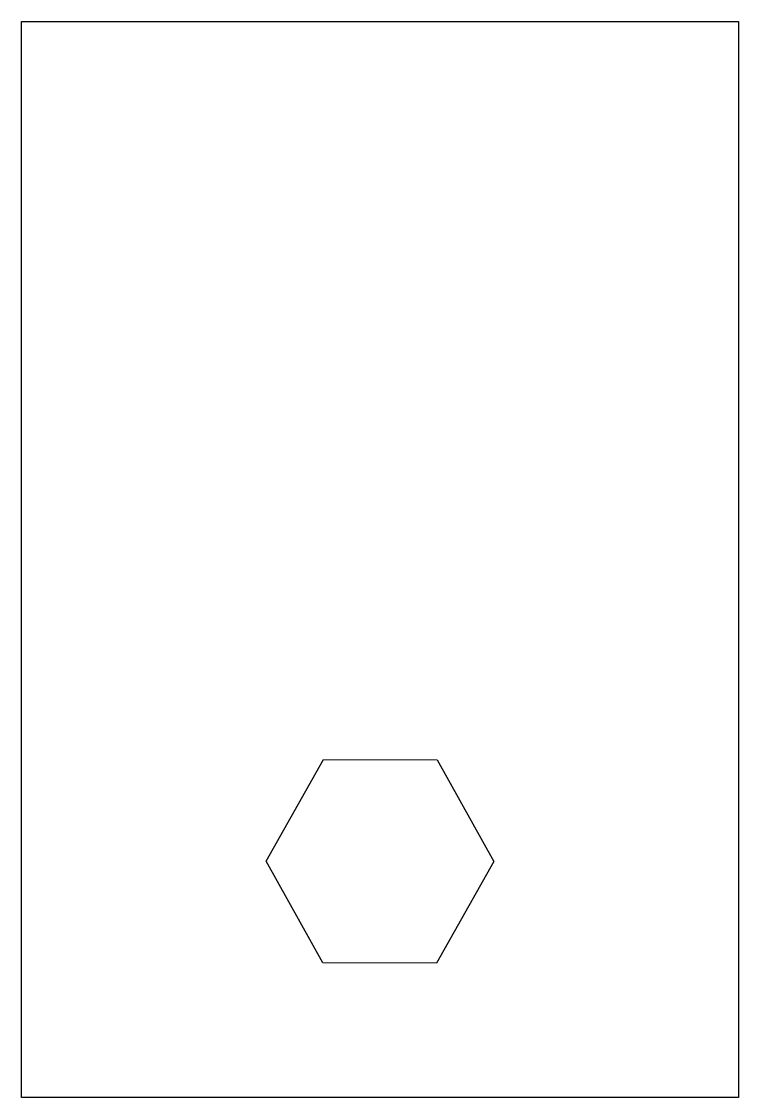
# Model space of a CAD drawing. Extents: x 0 to 26.7, y 0.1 to 40.1.
import ezdxf

# ---------------------------------------------------------------- set-up
doc = ezdxf.new("R2010")
doc.units = 0
doc.layers.add('Camada_1', color=7, linetype='CONTINUOUS')

msp = doc.modelspace()

# ---------------------------------------------------------------- linework, layer by layer
at = {"layer": 'Camada_1', "color": 7}
for p, q in [((0.049199, 40.050883), (26.715884, 40.050883)), ((0.049199, 0.050856), (0.049199, 40.050883)), ((26.715884, 40.050883), (26.715884, 0.050856)), ((9.15452, 8.837224), (11.276381, 12.614117)), ((11.276381, 12.614117), (15.504404, 12.604767)), ((15.504404, 12.604767), (17.610568, 8.818514)), ((11.260684, 5.050969), (9.15452, 8.837224)), ((17.610568, 8.818514), (15.488707, 5.041621)), ((15.488707, 5.041621), (11.260684, 5.050969)), ((26.715884, 0.050856), (0.049199, 0.050856))]:
    msp.add_line(p, q, dxfattribs=at)

doc.saveas('drawing.dxf')
